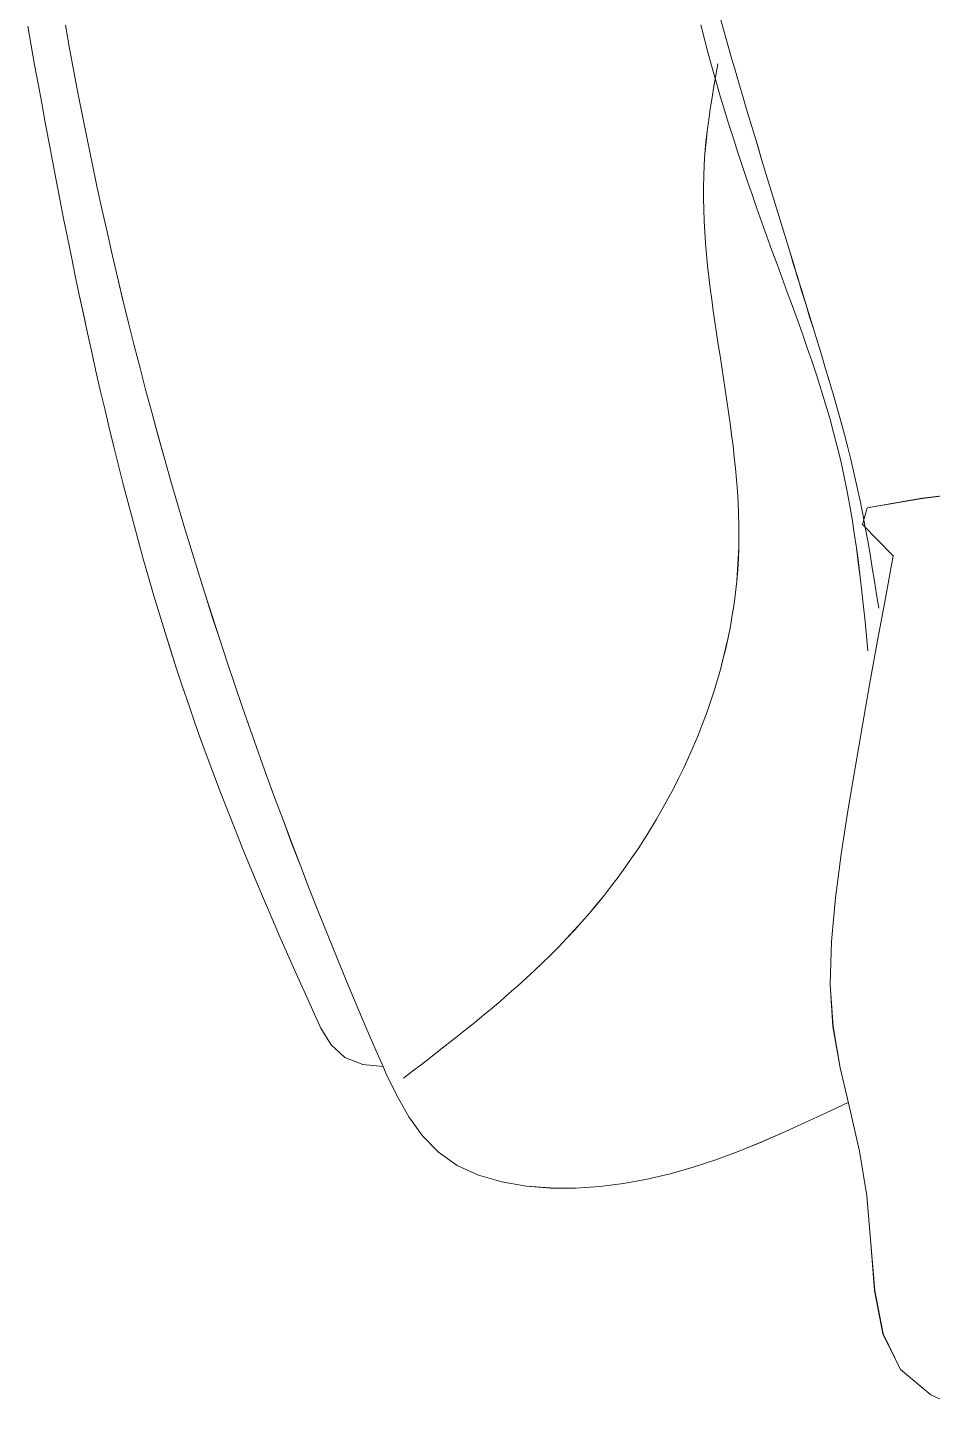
# Model space of a CAD drawing. Header units: centimetres. Extents: x 3695 to 5327, y 1631 to 2449.
# Drawn here: x 4543.8 to 4581.9, y 1908.2 to 1966.5 of the extents above; entities that cross this region are included whole.
import ezdxf

# ---------------------------------------------------------------- set-up
doc = ezdxf.new("R2010")
doc.units = ezdxf.units.CM
doc.layers.add('傢俱', color=7, linetype='Continuous', lineweight=15)

# ---------------------------------------------------------------- blocks, each defined once
blk = doc.blocks.new('沙發030')
for p, q in [((160.077, -110.607), (158.415, -109.799)), ((161.342, -111.685), (160.077, -110.607)), ((162.048, -113.205), (161.342, -111.685)), ((162.37, -115.035), (162.048, -113.205)), ((162.499, -117.024), (162.37, -115.035)), ((162.63, -119.024), (162.499, -117.024)), ((162.911, -120.912), (162.63, -119.024)), ((173.875, -119.601), (172.869, -119.71)), ((174.897, -119.554), (173.875, -119.601)), ((175.935, -119.576), (174.897, -119.554)), ((176.98, -119.675), (175.935, -119.576)), ((170.899, -120.092), (169.932, -120.354)), ((171.878, -119.876), (170.899, -120.092)), ((172.869, -119.71), (171.878, -119.876)), ((178.002, -119.867), (176.98, -119.675)), ((178.974, -120.167), (178.002, -119.867)), ((179.865, -120.592), (178.974, -120.167)), ((168.974, -120.655), (168.026, -120.991)), ((169.932, -120.354), (168.974, -120.655)), ((180.647, -121.157), (179.865, -120.592)), ((163.295, -122.7), (162.911, -120.912)), ((167.084, -121.355), (166.148, -121.741)), ((168.026, -120.991), (167.084, -121.355)), ((181.309, -121.86), (180.647, -121.157)), ((166.148, -121.741), (165.216, -122.144)), ((181.874, -122.675), (181.309, -121.86)), ((164.287, -122.559), (163.36, -122.979)), ((165.216, -122.144), (164.287, -122.559)), ((163.675, -124.44), (163.295, -122.7)), ((182.364, -123.573), (181.874, -122.675)), ((182.803, -124.525), (182.364, -123.573)), ((182.065, -124.302), (181.683, -124.586)), ((163.944, -126.182), (163.675, -124.44)), ((181.302, -124.87), (180.921, -125.155)), ((181.683, -124.586), (181.302, -124.87)), ((182.922, -124.802), (182.803, -124.525)), ((183.769, -124.903), (182.922, -124.802)), ((183.214, -125.502), (182.922, -124.802)), ((184.523, -125.211), (183.769, -124.903)), ((180.541, -125.442), (180.161, -125.729)), ((180.921, -125.155), (180.541, -125.442)), ((185.095, -125.752), (184.523, -125.211)), ((179.783, -126.018), (179.407, -126.309)), ((180.161, -125.729), (179.783, -126.018)), ((183.615, -126.481), (183.214, -125.502)), ((185.51, -126.467), (185.095, -125.752)), ((164.03, -127.961), (163.944, -126.182)), ((179.032, -126.602), (178.66, -126.898)), ((179.407, -126.309), (179.032, -126.602)), ((184.01, -127.458), (183.615, -126.481)), ((185.858, -127.248), (185.51, -126.467)), ((178.29, -127.197), (177.922, -127.499)), ((178.66, -126.898), (178.29, -127.197)), ((186.196, -128.03), (185.858, -127.248)), ((177.557, -127.805), (177.196, -128.114)), ((177.922, -127.499), (177.557, -127.805)), ((184.399, -128.434), (184.01, -127.458)), ((163.954, -129.773), (164.03, -127.961)), ((177.196, -128.114), (176.837, -128.428)), ((186.529, -128.806), (186.196, -128.03)), ((176.483, -128.746), (176.132, -129.069)), ((176.837, -128.428), (176.483, -128.746)), ((184.782, -129.407), (184.399, -128.434)), ((186.856, -129.577), (186.529, -128.806)), ((175.785, -129.397), (175.443, -129.731)), ((176.132, -129.069), (175.785, -129.397)), ((185.158, -130.379), (184.782, -129.407)), ((187.178, -130.344), (186.856, -129.577)), ((163.758, -131.602), (163.954, -129.773)), ((175.105, -130.071), (174.773, -130.416)), ((175.443, -129.731), (175.105, -130.071)), ((174.773, -130.416), (174.445, -130.769)), ((185.528, -131.35), (185.158, -130.379)), ((187.494, -131.108), (187.178, -130.344)), ((174.123, -131.127), (173.806, -131.493)), ((174.445, -130.769), (174.123, -131.127)), ((187.805, -131.867), (187.494, -131.108)), ((163.482, -133.435), (163.758, -131.602)), ((173.495, -131.864), (173.191, -132.242)), ((173.806, -131.493), (173.495, -131.864)), ((185.893, -132.319), (185.528, -131.35)), ((188.11, -132.625), (187.805, -131.867)), ((173.191, -132.242), (172.892, -132.625)), ((186.251, -133.286), (185.893, -132.319)), ((172.599, -133.015), (172.313, -133.409)), ((172.892, -132.625), (172.599, -133.015)), ((188.41, -133.38), (188.11, -132.625)), ((163.167, -135.258), (163.482, -133.435)), ((172.313, -133.409), (172.034, -133.809)), ((186.603, -134.252), (186.251, -133.286)), ((188.705, -134.133), (188.41, -133.38)), ((171.761, -134.215), (171.495, -134.625)), ((172.034, -133.809), (171.761, -134.215)), ((186.95, -135.218), (186.603, -134.252)), ((188.993, -134.886), (188.705, -134.133)), ((171.495, -134.625), (171.236, -135.04)), ((162.839, -137.063), (163.167, -135.258)), ((171.236, -135.04), (170.985, -135.459)), ((187.29, -136.181), (186.95, -135.218)), ((189.277, -135.638), (188.993, -134.886)), ((170.741, -135.883), (170.505, -136.312)), ((170.985, -135.459), (170.741, -135.883)), ((189.555, -136.39), (189.277, -135.638)), ((170.505, -136.312), (170.276, -136.744)), ((187.625, -137.144), (187.29, -136.181)), ((189.827, -137.142), (189.555, -136.39)), ((162.502, -138.854), (162.839, -137.063)), ((170.276, -136.744), (170.056, -137.18)), ((187.953, -138.106), (187.625, -137.144)), ((190.094, -137.896), (189.827, -137.142)), ((169.843, -137.62), (169.639, -138.063)), ((170.056, -137.18), (169.843, -137.62)), ((169.639, -138.063), (169.444, -138.51)), ((188.276, -139.067), (187.953, -138.106)), ((190.355, -138.651), (190.094, -137.896)), ((162.157, -140.636), (162.502, -138.854)), ((169.444, -138.51), (169.257, -138.959)), ((190.61, -139.409), (190.355, -138.651)), ((169.079, -139.412), (168.91, -139.868)), ((169.257, -138.959), (169.079, -139.412)), ((188.593, -140.028), (188.276, -139.067)), ((190.86, -140.17), (190.61, -139.409)), ((168.91, -139.868), (168.75, -140.326)), ((188.905, -140.987), (188.593, -140.028)), ((161.805, -142.412), (162.157, -140.636)), ((168.75, -140.326), (168.6, -140.786)), ((191.105, -140.933), (190.86, -140.17)), ((168.459, -141.248), (168.328, -141.713)), ((168.6, -140.786), (168.459, -141.248)), ((189.21, -141.946), (188.905, -140.987)), ((191.344, -141.7), (191.105, -140.933)), ((168.328, -141.713), (168.207, -142.18)), ((191.578, -142.469), (191.344, -141.7)), ((161.447, -144.187), (161.805, -142.412)), ((162.267, -142.603), (162.215, -141.98)), ((168.207, -142.18), (168.095, -142.648)), ((189.51, -142.905), (189.21, -141.946)), ((162.32, -143.226), (162.267, -142.603)), ((168.095, -142.648), (167.994, -143.117)), ((189.804, -143.863), (189.51, -142.905)), ((191.806, -143.242), (191.578, -142.469)), ((162.375, -143.848), (162.32, -143.226)), ((167.904, -143.588), (167.824, -144.06)), ((167.994, -143.117), (167.904, -143.588)), ((192.03, -144.017), (191.806, -143.242)), ((161.815, -144.348), (161.735, -143.779)), ((162.433, -144.469), (162.375, -143.848)), ((167.824, -144.06), (167.754, -144.533)), ((190.093, -144.82), (189.804, -143.863)), ((192.248, -144.794), (192.03, -144.017)), ((161.084, -145.965), (161.447, -144.187)), ((161.896, -144.917), (161.815, -144.348)), ((162.495, -145.09), (162.433, -144.469)), ((167.754, -144.533), (167.696, -145.006)), ((161.979, -145.485), (161.896, -144.917)), ((162.561, -145.71), (162.495, -145.09)), ((167.696, -145.006), (167.648, -145.48)), ((190.376, -145.777), (190.093, -144.82)), ((192.462, -145.574), (192.248, -144.794)), ((162.064, -146.053), (161.979, -145.485)), ((162.633, -146.328), (162.561, -145.71)), ((167.648, -145.48), (167.612, -145.955)), ((190.654, -146.734), (190.376, -145.777)), ((192.672, -146.357), (192.462, -145.574)), ((162.357, -147.31), (161.084, -145.965)), ((162.152, -146.621), (162.064, -146.053)), ((162.711, -146.946), (162.633, -146.328)), ((167.587, -146.429), (167.573, -146.904)), ((167.612, -145.955), (167.587, -146.429)), ((192.877, -147.142), (192.672, -146.357)), ((162.245, -147.187), (162.152, -146.621)), ((162.797, -147.561), (162.711, -146.946)), ((167.573, -146.904), (167.568, -147.379)), ((190.926, -147.691), (190.654, -146.734)), ((162.146, -148.016), (162.357, -147.31)), ((162.342, -147.753), (162.245, -147.187)), ((162.891, -148.175), (162.797, -147.561)), ((167.568, -147.379), (167.573, -147.855)), ((193.077, -147.929), (192.877, -147.142)), ((159.826, -148.373), (162.146, -148.016)), ((162.445, -148.317), (162.342, -147.753)), ((162.994, -148.787), (162.891, -148.175)), ((167.573, -147.855), (167.586, -148.33)), ((191.192, -148.648), (190.926, -147.691)), ((193.273, -148.719), (193.077, -147.929)), ((157.267, -148.642), (159.826, -148.373)), ((162.555, -148.88), (162.445, -148.317)), ((163.107, -149.397), (162.994, -148.787)), ((167.586, -148.33), (167.607, -148.806)), ((167.607, -148.806), (167.636, -149.281)), ((191.453, -149.605), (191.192, -148.648)), ((193.465, -149.51), (193.273, -148.719)), ((162.672, -149.442), (162.555, -148.88)), ((163.232, -150.004), (163.107, -149.397)), ((167.636, -149.281), (167.671, -149.757)), ((162.796, -150.002), (162.672, -149.442)), ((162.926, -150.561), (162.796, -150.002)), ((163.367, -150.609), (163.232, -150.004)), ((167.671, -149.757), (167.712, -150.233)), ((191.709, -150.562), (191.453, -149.605)), ((193.653, -150.304), (193.465, -149.51)), ((163.062, -151.118), (162.926, -150.561)), ((167.712, -150.233), (167.758, -150.709)), ((191.959, -151.52), (191.709, -150.562)), ((193.837, -151.099), (193.653, -150.304)), ((163.203, -151.675), (163.062, -151.118)), ((163.514, -151.211), (163.367, -150.609)), ((167.758, -150.709), (167.809, -151.185)), ((167.809, -151.185), (167.865, -151.661)), ((194.018, -151.896), (193.837, -151.099)), ((163.348, -152.23), (163.203, -151.675)), ((163.67, -151.812), (163.514, -151.211)), ((167.865, -151.661), (167.923, -152.137)), ((192.204, -152.477), (191.959, -151.52)), ((163.498, -152.785), (163.348, -152.23)), ((163.834, -152.41), (163.67, -151.812)), ((167.923, -152.137), (167.985, -152.613)), ((194.195, -152.695), (194.018, -151.896)), ((163.651, -153.339), (163.498, -152.785)), ((164.007, -153.007), (163.834, -152.41)), ((167.985, -152.613), (168.048, -153.089)), ((192.444, -153.435), (192.204, -152.477)), ((194.368, -153.495), (194.195, -152.695)), ((163.806, -153.892), (163.651, -153.339)), ((164.187, -153.602), (164.007, -153.007)), ((168.048, -153.089), (168.113, -153.565)), ((192.679, -154.394), (192.444, -153.435)), ((194.538, -154.297), (194.368, -153.495)), ((163.964, -154.444), (163.806, -153.892)), ((164.373, -154.196), (164.187, -153.602)), ((168.113, -153.565), (168.179, -154.041)), ((168.179, -154.041), (168.245, -154.516)), ((164.123, -154.997), (163.964, -154.444)), ((164.565, -154.789), (164.373, -154.196)), ((168.245, -154.516), (168.311, -154.992)), ((192.908, -155.353), (192.679, -154.394)), ((194.705, -155.1), (194.538, -154.297)), ((164.282, -155.548), (164.123, -154.997)), ((164.761, -155.381), (164.565, -154.789)), ((168.311, -154.992), (168.376, -155.468)), ((194.869, -155.904), (194.705, -155.1)), ((164.443, -156.1), (164.282, -155.548)), ((164.961, -155.972), (164.761, -155.381)), ((168.376, -155.468), (168.439, -155.943)), ((193.132, -156.312), (192.908, -155.353)), ((164.602, -156.651), (164.443, -156.1)), ((165.163, -156.562), (164.961, -155.972)), ((168.439, -155.943), (168.499, -156.419)), ((168.499, -156.419), (168.557, -156.894)), ((193.351, -157.273), (193.132, -156.312)), ((195.03, -156.71), (194.869, -155.904)), ((164.762, -157.203), (164.602, -156.651)), ((165.368, -157.152), (165.163, -156.562)), ((168.557, -156.894), (168.611, -157.369)), ((195.188, -157.516), (195.03, -156.71)), ((164.922, -157.754), (164.762, -157.203)), ((165.574, -157.742), (165.368, -157.152)), ((168.611, -157.369), (168.661, -157.844)), ((193.564, -158.234), (193.351, -157.273)), ((195.343, -158.324), (195.188, -157.516)), ((165.081, -158.305), (164.922, -157.754)), ((165.779, -158.332), (165.574, -157.742)), ((168.661, -157.844), (168.706, -158.318)), ((165.24, -158.857), (165.081, -158.305)), ((165.985, -158.922), (165.779, -158.332)), ((168.706, -158.318), (168.745, -158.792)), ((193.773, -159.196), (193.564, -158.234)), ((195.496, -159.132), (195.343, -158.324)), ((165.399, -159.408), (165.24, -158.857)), ((166.188, -159.512), (165.985, -158.922)), ((168.745, -158.792), (168.778, -159.267)), ((168.778, -159.267), (168.804, -159.74)), ((193.977, -160.159), (193.773, -159.196)), ((195.646, -159.942), (195.496, -159.132)), ((165.557, -159.959), (165.399, -159.408)), ((166.39, -160.103), (166.188, -159.512)), ((168.804, -159.74), (168.823, -160.214)), ((165.715, -160.511), (165.557, -159.959)), ((165.873, -161.062), (165.715, -160.511)), ((166.589, -160.694), (166.39, -160.103)), ((168.823, -160.214), (168.833, -160.687)), ((194.175, -161.123), (193.977, -160.159)), ((195.794, -160.752), (195.646, -159.942)), ((166.031, -161.614), (165.873, -161.062)), ((166.784, -161.286), (166.589, -160.694)), ((168.833, -160.687), (168.835, -161.16)), ((195.94, -161.562), (195.794, -160.752)), ((166.188, -162.166), (166.031, -161.614)), ((166.977, -161.878), (166.784, -161.286)), ((168.827, -161.632), (168.809, -162.105)), ((168.835, -161.16), (168.827, -161.632)), ((194.369, -162.088), (194.175, -161.123)), ((196.084, -162.373), (195.94, -161.562)), ((166.345, -162.718), (166.188, -162.166)), ((167.167, -162.472), (166.977, -161.878)), ((168.809, -162.105), (168.781, -162.576)), ((194.557, -163.055), (194.369, -162.088)), ((166.502, -163.271), (166.345, -162.718)), ((167.352, -163.066), (167.167, -162.472)), ((168.781, -162.576), (168.741, -163.048)), ((196.226, -163.185), (196.084, -162.373)), ((166.658, -163.824), (166.502, -163.271)), ((167.534, -163.661), (167.352, -163.066)), ((168.741, -163.048), (168.69, -163.519)), ((194.741, -164.022), (194.557, -163.055)), ((196.366, -163.997), (196.226, -163.185)), ((166.814, -164.377), (166.658, -163.824)), ((167.713, -164.258), (167.534, -163.661)), ((168.63, -163.989), (168.561, -164.46)), ((168.69, -163.519), (168.63, -163.989)), ((194.92, -164.991), (194.741, -164.022)), ((196.504, -164.809), (196.366, -163.997)), ((166.969, -164.93), (166.814, -164.377)), ((167.887, -164.855), (167.713, -164.258)), ((168.561, -164.46), (168.485, -164.93)), ((167.124, -165.484), (166.969, -164.93)), ((168.056, -165.453), (167.887, -164.855)), ((168.485, -164.93), (168.404, -165.4)), ((195.094, -165.962), (194.92, -164.991)), ((196.641, -165.621), (196.504, -164.809)), ((167.278, -166.039), (167.124, -165.484)), ((168.222, -166.053), (168.056, -165.453)), ((168.404, -165.4), (168.319, -165.87)), ((196.777, -166.433), (196.641, -165.621)), ((167.431, -166.594), (167.278, -166.039)), ((168.23, -166.339), (168.141, -166.809)), ((168.382, -166.654), (168.222, -166.053)), ((168.319, -165.87), (168.23, -166.339)), ((195.263, -166.934), (195.094, -165.962)), ((167.581, -167.149), (167.431, -166.594)), ((168.538, -167.256), (168.382, -166.654)), ((195.427, -167.908), (195.263, -166.934)), ((196.911, -167.245), (196.777, -166.433)), ((167.73, -167.706), (167.581, -167.149)), ((168.688, -167.859), (168.538, -167.256)), ((197.044, -168.057), (196.911, -167.245)), ((167.875, -168.262), (167.73, -167.706)), ((168.833, -168.464), (168.688, -167.859)), ((195.587, -168.883), (195.427, -167.908)), ((197.176, -168.869), (197.044, -168.057)), ((168.016, -168.82), (167.875, -168.262))]:
    blk.add_line(p, q)

msp = doc.modelspace()

# ---------------------------------------------------------------- linework, layer by layer
at = {"layer": '傢俱'}
for p, q in [((4543.814, 1966.591), (4543.96, 1965.781)), ((4545.403, 1966.631), (4545.578, 1965.658)), ((4572.16, 1966.645), (4572.315, 1966.043)), ((4572.972, 1967.014), (4573.122, 1966.459)), ((4572.315, 1966.043), (4572.475, 1965.442)), ((4573.122, 1966.459), (4573.276, 1965.905)), ((4543.96, 1965.781), (4544.106, 1964.972)), ((4545.578, 1965.658), (4545.758, 1964.687)), ((4572.475, 1965.442), (4572.64, 1964.842)), ((4573.276, 1965.905), (4573.433, 1965.351)), ((4544.106, 1964.972), (4544.253, 1964.162)), ((4572.64, 1964.842), (4572.811, 1964.244)), ((4572.797, 1964.531), (4572.879, 1965.002)), ((4573.433, 1965.351), (4573.593, 1964.798)), ((4545.758, 1964.687), (4545.943, 1963.718)), ((4572.717, 1964.059), (4572.797, 1964.531)), ((4573.593, 1964.798), (4573.754, 1964.245)), ((4544.253, 1964.162), (4544.402, 1963.352)), ((4545.943, 1963.718), (4546.133, 1962.75)), ((4572.639, 1963.588), (4572.717, 1964.059)), ((4572.811, 1964.244), (4572.985, 1963.647)), ((4573.754, 1964.245), (4573.917, 1963.694)), ((4573.917, 1963.694), (4574.081, 1963.142)), ((4544.402, 1963.352), (4544.552, 1962.542)), ((4572.497, 1962.646), (4572.565, 1963.117)), ((4572.565, 1963.117), (4572.639, 1963.588)), ((4572.985, 1963.647), (4573.165, 1963.052)), ((4574.081, 1963.142), (4574.246, 1962.591)), ((4544.552, 1962.542), (4544.704, 1961.733)), ((4546.133, 1962.75), (4546.327, 1961.784)), ((4572.436, 1962.174), (4572.497, 1962.646)), ((4573.165, 1963.052), (4573.349, 1962.457)), ((4574.246, 1962.591), (4574.41, 1962.041)), ((4572.383, 1961.703), (4572.436, 1962.174)), ((4573.349, 1962.457), (4573.536, 1961.864)), ((4574.41, 1962.041), (4574.575, 1961.49)), ((4544.704, 1961.733), (4544.857, 1960.923)), ((4546.327, 1961.784), (4546.527, 1960.82)), ((4572.34, 1961.231), (4572.383, 1961.703)), ((4573.536, 1961.864), (4573.728, 1961.272)), ((4574.575, 1961.49), (4574.741, 1960.94)), ((4544.857, 1960.923), (4545.012, 1960.114)), ((4546.527, 1960.82), (4546.731, 1959.857)), ((4572.287, 1960.287), (4572.308, 1960.759)), ((4572.308, 1960.759), (4572.34, 1961.231)), ((4573.728, 1961.272), (4573.924, 1960.681)), ((4574.741, 1960.94), (4574.907, 1960.391)), ((4572.277, 1959.814), (4572.287, 1960.287)), ((4573.924, 1960.681), (4574.123, 1960.09)), ((4574.907, 1960.391), (4575.073, 1959.841)), ((4545.012, 1960.114), (4545.169, 1959.305)), ((4546.731, 1959.857), (4546.94, 1958.895)), ((4572.277, 1959.342), (4572.277, 1959.814)), ((4574.123, 1960.09), (4574.325, 1959.501)), ((4575.073, 1959.841), (4575.239, 1959.292)), ((4545.169, 1959.305), (4545.328, 1958.497)), ((4572.286, 1958.869), (4572.277, 1959.342)), ((4574.325, 1959.501), (4574.53, 1958.912)), ((4575.239, 1959.292), (4575.406, 1958.743)), ((4545.328, 1958.497), (4545.489, 1957.69)), ((4546.94, 1958.895), (4547.154, 1957.934)), ((4572.304, 1958.396), (4572.286, 1958.869)), ((4574.53, 1958.912), (4574.738, 1958.324)), ((4575.406, 1958.743), (4575.573, 1958.195)), ((4547.154, 1957.934), (4547.374, 1956.974)), ((4572.331, 1957.923), (4572.304, 1958.396)), ((4572.364, 1957.45), (4572.331, 1957.923)), ((4574.738, 1958.324), (4574.949, 1957.737)), ((4575.573, 1958.195), (4575.741, 1957.646)), ((4545.489, 1957.69), (4545.652, 1956.883)), ((4572.405, 1956.976), (4572.364, 1957.45)), ((4574.949, 1957.737), (4575.163, 1957.15)), ((4575.741, 1957.646), (4575.908, 1957.097)), ((4545.652, 1956.883), (4545.818, 1956.077)), ((4547.374, 1956.974), (4547.598, 1956.016)), ((4572.452, 1956.503), (4572.405, 1956.976)), ((4575.163, 1957.15), (4575.378, 1956.564)), ((4575.908, 1957.097), (4576.076, 1956.549)), ((4545.818, 1956.077), (4545.986, 1955.272)), ((4572.504, 1956.029), (4572.452, 1956.503)), ((4575.378, 1956.564), (4575.593, 1955.977)), ((4576.076, 1956.549), (4576.245, 1956)), ((4547.598, 1956.016), (4547.827, 1955.058)), ((4572.562, 1955.555), (4572.504, 1956.029)), ((4572.624, 1955.081), (4572.562, 1955.555)), ((4575.593, 1955.977), (4575.808, 1955.391)), ((4576.245, 1956), (4576.413, 1955.451)), ((4545.986, 1955.272), (4546.157, 1954.468)), ((4547.827, 1955.058), (4548.061, 1954.101)), ((4572.689, 1954.607), (4572.624, 1955.081)), ((4575.808, 1955.391), (4576.022, 1954.804)), ((4576.413, 1955.451), (4576.582, 1954.903)), ((4546.157, 1954.468), (4546.331, 1953.665)), ((4572.757, 1954.132), (4572.689, 1954.607)), ((4576.022, 1954.804), (4576.234, 1954.217)), ((4576.582, 1954.903), (4576.75, 1954.354)), ((4576.75, 1954.354), (4576.919, 1953.805)), ((4548.061, 1954.101), (4548.301, 1953.146)), ((4572.828, 1953.658), (4572.757, 1954.132)), ((4576.234, 1954.217), (4576.444, 1953.63)), ((4576.919, 1953.805), (4577.088, 1953.256)), ((4546.331, 1953.665), (4546.508, 1952.864)), ((4572.9, 1953.183), (4572.828, 1953.658)), ((4572.974, 1952.709), (4572.9, 1953.183)), ((4576.444, 1953.63), (4576.649, 1953.041)), ((4577.088, 1953.256), (4577.256, 1952.706)), ((4546.508, 1952.864), (4546.688, 1952.063)), ((4548.301, 1953.146), (4548.546, 1952.19)), ((4573.048, 1952.234), (4572.974, 1952.709)), ((4576.649, 1953.041), (4576.85, 1952.451)), ((4577.256, 1952.706), (4577.422, 1952.156)), ((4546.688, 1952.063), (4546.871, 1951.264)), ((4548.546, 1952.19), (4548.796, 1951.236)), ((4573.121, 1951.759), (4573.048, 1952.234)), ((4576.85, 1952.451), (4577.046, 1951.861)), ((4577.422, 1952.156), (4577.587, 1951.606)), ((4573.194, 1951.285), (4573.121, 1951.759)), ((4577.046, 1951.861), (4577.236, 1951.268)), ((4577.587, 1951.606), (4577.749, 1951.054)), ((4546.871, 1951.264), (4547.057, 1950.467)), ((4548.796, 1951.236), (4549.051, 1950.282)), ((4573.265, 1950.81), (4573.194, 1951.285)), ((4577.236, 1951.268), (4577.418, 1950.674)), ((4577.749, 1951.054), (4577.907, 1950.502)), ((4547.057, 1950.467), (4547.247, 1949.671)), ((4549.051, 1950.282), (4549.311, 1949.328)), ((4573.334, 1950.335), (4573.265, 1950.81)), ((4573.401, 1949.86), (4573.334, 1950.335)), ((4577.418, 1950.674), (4577.593, 1950.078)), ((4577.907, 1950.502), (4578.062, 1949.949)), ((4547.247, 1949.671), (4547.44, 1948.877)), ((4573.464, 1949.385), (4573.401, 1949.86)), ((4577.593, 1950.078), (4577.758, 1949.481)), ((4578.062, 1949.949), (4578.212, 1949.395)), ((4549.311, 1949.328), (4549.577, 1948.375)), ((4573.522, 1948.91), (4573.464, 1949.385)), ((4577.758, 1949.481), (4577.914, 1948.881)), ((4578.212, 1949.395), (4578.357, 1948.84)), ((4547.44, 1948.877), (4547.637, 1948.085)), ((4573.577, 1948.435), (4573.522, 1948.91)), ((4577.914, 1948.881), (4578.06, 1948.278)), ((4578.357, 1948.84), (4578.496, 1948.283)), ((4547.637, 1948.085), (4547.838, 1947.295)), ((4549.577, 1948.375), (4549.848, 1947.422)), ((4573.625, 1947.959), (4573.577, 1948.435)), ((4573.668, 1947.484), (4573.625, 1947.959)), ((4578.06, 1948.278), (4578.194, 1947.673)), ((4578.496, 1948.283), (4578.629, 1947.725)), ((4549.848, 1947.422), (4550.125, 1946.47)), ((4573.704, 1947.009), (4573.668, 1947.484)), ((4578.194, 1947.673), (4578.317, 1947.065)), ((4578.629, 1947.725), (4578.755, 1947.165)), ((4547.838, 1947.295), (4548.043, 1946.507)), ((4573.733, 1946.534), (4573.704, 1947.009)), ((4578.317, 1947.065), (4578.431, 1946.455)), ((4578.755, 1947.165), (4578.874, 1946.604)), ((4584.046, 1947.013), (4581.492, 1946.702)), ((4548.043, 1946.507), (4548.252, 1945.721)), ((4550.125, 1946.47), (4550.407, 1945.517)), ((4573.754, 1946.059), (4573.733, 1946.534)), ((4578.431, 1946.455), (4578.534, 1945.843)), ((4578.874, 1946.604), (4578.986, 1946.042)), ((4579.178, 1946.308), (4578.978, 1945.599)), ((4581.492, 1946.702), (4579.178, 1946.308)), ((4548.252, 1945.721), (4548.465, 1944.937)), ((4573.766, 1945.584), (4573.754, 1946.059)), ((4573.769, 1945.109), (4573.766, 1945.584)), ((4578.534, 1945.843), (4578.63, 1945.229)), ((4578.978, 1945.599), (4580.273, 1944.275)), ((4578.986, 1946.042), (4579.092, 1945.478)), ((4550.407, 1945.517), (4550.694, 1944.565)), ((4573.763, 1944.634), (4573.769, 1945.109)), ((4578.63, 1945.229), (4578.718, 1944.613)), ((4579.092, 1945.478), (4579.194, 1944.913)), ((4548.465, 1944.937), (4548.683, 1944.155)), ((4550.694, 1944.565), (4550.987, 1943.613)), ((4573.745, 1944.159), (4573.763, 1944.634)), ((4578.718, 1944.613), (4578.8, 1943.995)), ((4579.194, 1944.913), (4579.292, 1944.347)), ((4548.683, 1944.155), (4548.905, 1943.376)), ((4573.717, 1943.684), (4573.745, 1944.159)), ((4578.8, 1943.995), (4578.876, 1943.377)), ((4579.292, 1944.347), (4579.386, 1943.78)), ((4580.273, 1944.275), (4579.939, 1942.491)), ((4548.905, 1943.376), (4549.131, 1942.599)), ((4550.987, 1943.613), (4551.286, 1942.66)), ((4573.677, 1943.209), (4573.717, 1943.684)), ((4578.876, 1943.377), (4578.948, 1942.757)), ((4579.386, 1943.78), (4579.478, 1943.213)), ((4551.286, 1942.66), (4551.59, 1941.707)), ((4573.565, 1942.26), (4573.627, 1942.734)), ((4573.627, 1942.734), (4573.677, 1943.209)), ((4578.948, 1942.757), (4579.016, 1942.137)), ((4579.478, 1943.213), (4579.568, 1942.646)), ((4549.131, 1942.599), (4549.362, 1941.825)), ((4573.492, 1941.787), (4573.565, 1942.26)), ((4579.016, 1942.137), (4579.081, 1941.515)), ((4579.568, 1942.646), (4579.657, 1942.078)), ((4579.939, 1942.491), (4579.609, 1940.71)), ((4549.362, 1941.825), (4549.599, 1941.054)), ((4551.59, 1941.707), (4551.9, 1940.754)), ((4573.409, 1941.315), (4573.492, 1941.787)), ((4579.081, 1941.515), (4579.144, 1940.894)), ((4549.599, 1941.054), (4549.84, 1940.285)), ((4573.316, 1940.844), (4573.409, 1941.315)), ((4551.9, 1940.754), (4552.215, 1939.801)), ((4573.099, 1939.906), (4573.212, 1940.374)), ((4573.212, 1940.374), (4573.316, 1940.844)), ((4579.144, 1940.894), (4579.207, 1940.272)), ((4579.609, 1940.71), (4579.286, 1938.928)), ((4549.84, 1940.285), (4550.086, 1939.52)), ((4552.215, 1939.801), (4552.536, 1938.847)), ((4572.975, 1939.439), (4573.099, 1939.906)), ((4550.086, 1939.52), (4550.337, 1938.757)), ((4572.842, 1938.974), (4572.975, 1939.439)), ((4550.337, 1938.757), (4550.594, 1937.998)), ((4552.536, 1938.847), (4552.863, 1937.892)), ((4572.699, 1938.512), (4572.842, 1938.974)), ((4579.286, 1938.928), (4578.97, 1937.142)), ((4550.594, 1937.998), (4550.856, 1937.241)), ((4572.385, 1937.593), (4572.546, 1938.051)), ((4572.546, 1938.051), (4572.699, 1938.512)), ((4552.863, 1937.892), (4553.196, 1936.937)), ((4572.214, 1937.137), (4572.385, 1937.593)), ((4550.856, 1937.241), (4551.124, 1936.488)), ((4553.196, 1936.937), (4553.534, 1935.982)), ((4572.035, 1936.685), (4572.214, 1937.137)), ((4578.97, 1937.142), (4578.662, 1935.346)), ((4551.124, 1936.488), (4551.398, 1935.737)), ((4571.65, 1935.789), (4571.846, 1936.235)), ((4571.846, 1936.235), (4572.035, 1936.685)), ((4551.398, 1935.737), (4551.676, 1934.987)), ((4553.534, 1935.982), (4553.878, 1935.025)), ((4571.444, 1935.345), (4571.65, 1935.789)), ((4571.231, 1934.906), (4571.444, 1935.345)), ((4578.662, 1935.346), (4578.364, 1933.535)), ((4551.676, 1934.987), (4551.961, 1934.239)), ((4553.878, 1935.025), (4554.228, 1934.068)), ((4571.01, 1934.47), (4571.231, 1934.906)), ((4551.961, 1934.239), (4552.251, 1933.492)), ((4554.228, 1934.068), (4554.584, 1933.11)), ((4570.543, 1933.61), (4570.78, 1934.038)), ((4570.78, 1934.038), (4571.01, 1934.47)), ((4552.251, 1933.492), (4552.546, 1932.745)), ((4570.299, 1933.186), (4570.543, 1933.61)), ((4578.364, 1933.535), (4578.078, 1931.708)), ((4552.546, 1932.745), (4552.847, 1931.997)), ((4554.584, 1933.11), (4554.946, 1932.15)), ((4569.788, 1932.353), (4570.047, 1932.767)), ((4570.047, 1932.767), (4570.299, 1933.186)), ((4554.946, 1932.15), (4555.314, 1931.19)), ((4569.521, 1931.943), (4569.788, 1932.353)), ((4552.847, 1931.997), (4553.154, 1931.248)), ((4569.248, 1931.539), (4569.521, 1931.943)), ((4578.078, 1931.708), (4577.832, 1929.87)), ((4553.154, 1931.248), (4553.466, 1930.498)), ((4555.314, 1931.19), (4555.688, 1930.228)), ((4568.683, 1930.745), (4568.969, 1931.139)), ((4568.969, 1931.139), (4569.248, 1931.539)), ((4553.466, 1930.498), (4553.783, 1929.746)), ((4568.39, 1930.357), (4568.683, 1930.745)), ((4555.688, 1930.228), (4556.068, 1929.265)), ((4567.786, 1929.598), (4568.091, 1929.975)), ((4568.091, 1929.975), (4568.39, 1930.357)), ((4577.832, 1929.87), (4577.665, 1928.038)), ((4553.783, 1929.746), (4554.107, 1928.991)), ((4556.068, 1929.265), (4556.454, 1928.301)), ((4567.16, 1928.864), (4567.476, 1929.228)), ((4567.476, 1929.228), (4567.786, 1929.598)), ((4554.107, 1928.991), (4554.435, 1928.233)), ((4566.838, 1928.506), (4567.16, 1928.864)), ((4554.435, 1928.233), (4554.769, 1927.472)), ((4556.454, 1928.301), (4556.846, 1927.335)), ((4566.179, 1927.81), (4566.511, 1928.155)), ((4566.511, 1928.155), (4566.838, 1928.506)), ((4565.842, 1927.471), (4566.179, 1927.81)), ((4577.665, 1928.038), (4577.619, 1926.226)), ((4554.769, 1927.472), (4555.109, 1926.706)), ((4556.846, 1927.335), (4557.245, 1926.368)), ((4565.155, 1926.808), (4565.5, 1927.137)), ((4565.5, 1927.137), (4565.842, 1927.471)), ((4555.109, 1926.706), (4555.454, 1925.935)), ((4557.245, 1926.368), (4557.649, 1925.399)), ((4564.452, 1926.165), (4564.805, 1926.484)), ((4564.805, 1926.484), (4565.155, 1926.808)), ((4555.454, 1925.935), (4555.805, 1925.159)), ((4563.736, 1925.538), (4564.096, 1925.85)), ((4564.096, 1925.85), (4564.452, 1926.165)), ((4577.619, 1926.226), (4577.733, 1924.448)), ((4555.805, 1925.159), (4556.166, 1924.383)), ((4557.649, 1925.399), (4558.06, 1924.428)), ((4563.008, 1924.926), (4563.373, 1925.23)), ((4563.373, 1925.23), (4563.736, 1925.538)), ((4562.27, 1924.324), (4562.64, 1924.624)), ((4562.64, 1924.624), (4563.008, 1924.926)), ((4556.166, 1924.383), (4556.593, 1923.675)), ((4558.06, 1924.428), (4558.477, 1923.456)), ((4561.526, 1923.732), (4561.899, 1924.027)), ((4561.899, 1924.027), (4562.27, 1924.324)), ((4577.733, 1924.448), (4578.031, 1922.711)), ((4556.593, 1923.675), (4557.173, 1923.144)), ((4558.477, 1923.456), (4558.78, 1922.76)), ((4560.775, 1923.146), (4561.151, 1923.439)), ((4561.151, 1923.439), (4561.526, 1923.732)), ((4557.173, 1923.144), (4557.932, 1922.848)), ((4557.932, 1922.848), (4558.78, 1922.76)), ((4560.022, 1922.564), (4560.399, 1922.855)), ((4560.399, 1922.855), (4560.775, 1923.146)), ((4558.78, 1922.76), (4558.904, 1922.486)), ((4558.904, 1922.486), (4559.358, 1921.541)), ((4559.645, 1922.274), (4560.022, 1922.564)), ((4578.031, 1922.711), (4578.439, 1920.977)), ((4559.358, 1921.541), (4559.862, 1920.651)), ((4577.449, 1920.82), (4578.369, 1921.255)), ((4559.862, 1920.651), (4560.44, 1919.846)), ((4576.527, 1920.39), (4577.449, 1920.82)), ((4578.439, 1920.977), (4578.851, 1919.195)), ((4574.672, 1919.57), (4575.602, 1919.972)), ((4575.602, 1919.972), (4576.527, 1920.39)), ((4560.44, 1919.846), (4561.114, 1919.153)), ((4573.736, 1919.191), (4574.672, 1919.57)), ((4561.114, 1919.153), (4561.905, 1918.601)), ((4571.841, 1918.524), (4572.793, 1918.84)), ((4572.793, 1918.84), (4573.736, 1919.191)), ((4578.851, 1919.195), (4579.163, 1917.312)), ((4561.905, 1918.601), (4562.803, 1918.19)), ((4562.803, 1918.19), (4563.779, 1917.906)), ((4569.903, 1918.014), (4570.878, 1918.246)), ((4570.878, 1918.246), (4571.841, 1918.524)), ((4563.779, 1917.906), (4564.805, 1917.73)), ((4564.805, 1917.73), (4565.851, 1917.648)), ((4565.851, 1917.648), (4566.89, 1917.644)), ((4566.89, 1917.644), (4567.91, 1917.707)), ((4567.91, 1917.707), (4568.914, 1917.832)), ((4568.914, 1917.832), (4569.903, 1918.014)), ((4579.163, 1917.312), (4579.326, 1915.315)), ((4579.326, 1915.315), (4579.488, 1913.327)), ((4579.488, 1913.327), (4579.839, 1911.503)), ((4579.839, 1911.503), (4580.57, 1909.995)), ((4580.57, 1909.995), (4581.852, 1908.938)), ((4581.852, 1908.938), (4583.527, 1908.157))]:
    msp.add_line(p, q, dxfattribs=at)

# ---------------------------------------------------------------- block references
at = {"layer": '傢俱', "rotation": 180.9279815504732}
msp.add_blockref('沙發030', (4743.7, 1800.938), dxfattribs=at)

doc.saveas('drawing.dxf')
